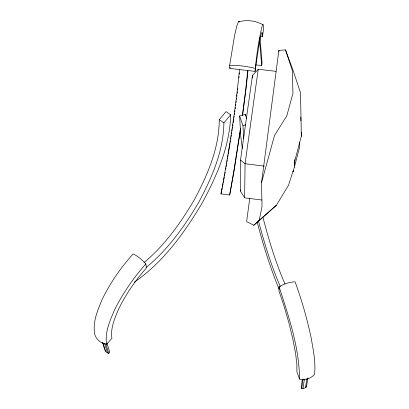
<?xml version="1.0" encoding="UTF-8"?>
<svg xmlns="http://www.w3.org/2000/svg" width="409" height="409" viewBox="0 0 409 409"><rect width="100%" height="100%" fill="white"/><g stroke="black" fill="none" stroke-linecap="round" stroke-linejoin="round"><path stroke-width="0.61" d="M261.878 200.011L244.633 197.838L240.497 191.156L240.507 160.083L252.476 75.46L258.232 69.259L275.963 71.34M299.521 379.133C299.322 347.41 288.774 316.719 279.107 286.832A11.498 3.338 -19.2 0 1 295.124 281.888C301.643 299.797 306.908 318.136 310.937 336.765C313.105 349.143 315.886 361.694 314.547 374.327A15.031 14.422 13 0 1 299.521 379.133L296.873 371.653L296.878 364.112L295.497 352.895L292.767 338.749L288.872 322.783L284.132 306.351L278.958 290.901L279.107 286.832M244.633 197.838L245.073 163.743L258.232 69.259M252.404 78.017L252.476 75.46M134.264 282.184C163.293 262.297 184.326 232.874 202.199 203.022C216.893 175.747 229.838 146.299 230.681 114.852L226.065 111.596L219.26 119.643C219.214 148.068 207.619 174.801 194.495 199.474C180.778 222.731 164.893 245.298 143.948 262.619M230.681 114.852L223.887 122.92C223.518 151.304 211.775 177.905 198.605 202.521C184.439 226.53 167.874 249.674 146.177 267.46M239.449 69.832C235.492 111.478 228.575 152.782 220.978 193.897L229.674 194.996L234.086 170.834L240.564 129.316M238.948 77.899L239.081 76.631M239.342 74.095L239.469 72.828M247.685 70.803L245.604 90.496L242.358 115.558M247.982 70.619L246.111 88.38L242.588 115.41M293.222 170.717L288.58 185.129L276.392 205.262L253.784 225.267L246.612 221.581L249.781 198.155M294.879 159.52L294.281 163.907M234.797 111.902L234.96 110.645M235.206 108.758L235.369 107.506M235.61 105.619L235.773 104.367M236.019 102.48L236.182 101.227M236.428 99.341L236.591 98.088M236.831 96.202L236.995 94.949M237.24 93.063L237.404 91.81M237.649 89.924L237.813 88.671M256.136 64.924L261.704 65.573L262.072 62.781L259.95 37.562M259.178 220.538L262.021 206.407L261.525 182.649L278.877 50.419L285.492 49.893L292.783 69.515L300.543 92.858L301.326 136.238L294.654 161.422L294.705 167.215M262.476 36.769L263.452 29.417L263.304 24.617L254.771 21.365L246.739 20.45L238.508 21.595L236.785 26.069L234.623 35.271L229.638 65.374L229.884 68.431L255.037 71.381L258.979 44.888L260.538 36.672L261.678 32.562L262.327 32.664L262.476 36.769L260.594 36.549M240.497 191.156L240.671 189.894M255.037 71.381C256.453 55.624 258.677 39.714 262.583 24.341M240.528 128.124L233.922 170.573L229.674 194.996M230.737 139.05L230.927 137.787M231.111 136.524L231.3 135.261M231.489 133.999L231.678 132.736M231.964 130.844L232.154 129.581M232.343 128.319L232.532 127.056M232.721 125.793L232.91 124.53M233.191 122.634L233.759 118.845M233.948 117.582L234.137 116.32M234.418 114.428L234.608 113.165M293.258 170.742L293.074 171.984L294.373 167.071M302.369 379.204L301.193 387.072L301.694 388.489L302.972 388.55L305.446 387.752L306.423 386.97L307.987 377.885M229.884 68.431L230.068 67.214M301.694 388.489L303.141 379.025M302.972 388.55L304.465 379.092M225.732 169.152L225.942 167.9M226.151 166.647L226.361 165.389M226.571 164.137L226.78 162.884M226.985 161.627L227.194 160.374M227.404 159.121L227.614 157.869M227.823 156.611L228.033 155.359M228.237 154.106L230.016 143.447M230.221 142.189L230.431 140.936M305.446 387.752L306.975 378.698M222.874 184.883L223.094 183.677M223.314 182.465L223.534 181.259M223.754 180.052L224.306 177.031M224.526 175.819L224.745 174.612M224.97 173.406L225.19 172.194M220.978 193.897L222.24 187.889M222.496 186.688L222.747 185.482M294.695 165.844L299.567 147.414L299.439 142.306M261.525 182.649L274.505 135.497L286.816 115.767L292.931 93.416L292.404 70.726L285.492 49.893M145.87 263.882C133.554 277.793 122.935 293.146 114.597 309.761C110.072 320.625 104.566 332.128 106.637 344.214A14.857 14.064 -13 0 1 94.832 334.628C92.286 322.496 97.562 310.728 102.01 299.715C110.139 283.069 120.706 267.742 133.078 253.974A11.355 2.505 41 0 1 145.87 263.882L146.371 268.013C135.665 280.145 126.422 293.509 119.131 307.962C115.087 317.527 110.282 327.629 111.908 338.299L106.637 344.214M102.531 342.589C104.218 346.244 103.978 352.231 108.804 353.396L109.796 352.272L107.025 343.371M253.784 225.267L276.392 205.262M242.343 148.564L240.743 136.156L239.633 115.941L245.216 114.331L246.596 118.324M243.611 138.666L242.972 125.655L245.768 124.842M264.306 166.126L245.073 163.743L240.507 160.083M238.508 21.595L239.7 21.928M219.26 119.643L223.887 122.92M284.955 283.918C275.559 262.394 268.769 239.802 262.885 217.092M280.334 286.658C271.06 265.298 264.25 242.926 258.355 220.42M279.102 289.27C270.119 267.368 263.084 244.679 257.113 221.78M306.085 386.03L306.423 386.97M239.633 115.941L242.972 125.655M102.746 342.481L105.67 351.418M104.576 343.534L107.623 353.008M105.808 343.933L108.804 353.396M259.536 40.885L261.704 65.573M245.216 114.331L245.272 115.594M300.82 117.097L300.922 120.926M301.223 132.409L301.326 136.238M278.877 50.419L278.897 51.692M229.638 65.374A32.347 10.435 7.8 0 1 255.027 68.349"/></g></svg>
